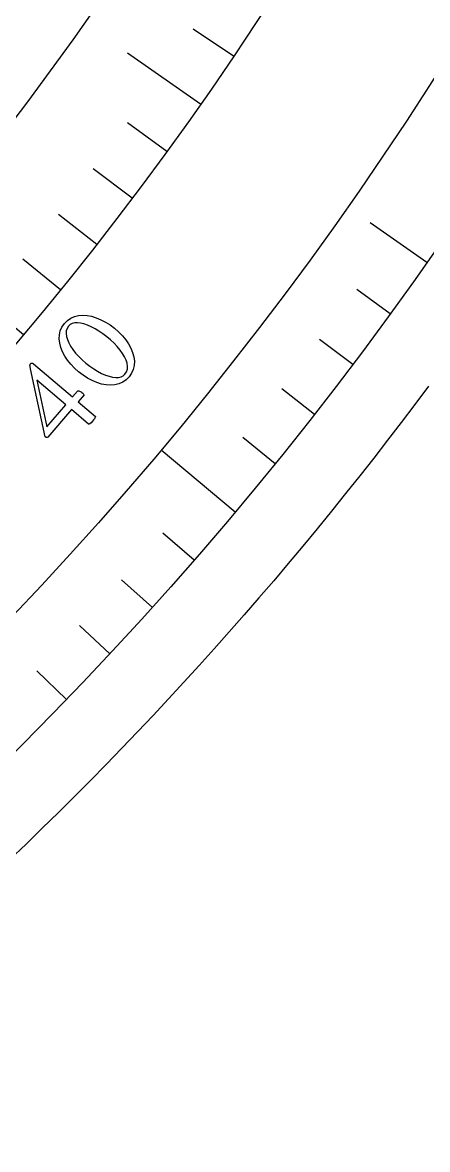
# Model space of a CAD drawing. Header units: millimetres. Extents: x -50 to 50, y -50 to 64.
# Drawn here: x 34.65 to 40.15, y -40.15 to -24.85 of the extents above; entities that cross this region are included whole.
import ezdxf

# ---------------------------------------------------------------- set-up
doc = ezdxf.new("R2010")
doc.units = ezdxf.units.MM
for name, color, linetype in [('CUT_OUTER', 1, 'Continuous'), ('ENGRAVE', 7, 'Continuous'), ('ENGRAVE_FINE', 8, 'Continuous'), ('TEXT', 5, 'Continuous')]:
    doc.layers.add(name, color=color, linetype=linetype)

msp = doc.modelspace()

# ---------------------------------------------------------------- linework, layer by layer
at = {"layer": 'CUT_OUTER'}
msp.add_lwpolyline([(40.1604, -29.785), (39.9769, -30.0308), (39.7918, -30.2756), (39.6053, -30.5191), (39.4173, -30.7616), (39.2278, -31.0029), (39.0369, -31.243), (38.8444, -31.4819), (38.6505, -31.7197), (38.4552, -31.9562), (38.2584, -32.1916), (38.0601, -32.4257), (37.8604, -32.6586), (37.6593, -32.8903), (37.4568, -33.1208), (37.2529, -33.35), (37.0476, -33.5779), (36.8408, -33.8046), (36.6327, -34.03), (36.4232, -34.2542), (36.2124, -34.477), (36.0001, -34.6986), (35.7865, -34.9188), (35.5716, -35.1377), (35.3553, -35.3553), (35.1377, -35.5716), (34.9188, -35.7865), (34.6986, -36.0001), (34.477, -36.2124)], dxfattribs=at)
at = {"layer": 'ENGRAVE'}
for points in [[(37.0666, -25.9543), (36.0755, -25.2603)], [(40.1385, -28.1052), (39.3705, -27.5675)], [(34.6635, -29.0861), (33.3995, -28.0255)], [(37.5362, -31.4966), (36.5307, -30.6529)]]:
    msp.add_lwpolyline(points, dxfattribs=at)
for radius in [49, 49, 47.6875, 45.25, 45.25, 43.325, 39.75, 39.75, 37.65]:
    msp.add_circle((0, 0), radius, dxfattribs=at)
at = {"layer": 'ENGRAVE_FINE'}
for points in [[(37.514, -25.3035), (36.9668, -24.9344)], [(36.608, -26.5973), (36.0741, -26.2093)], [(36.1383, -27.2321), (35.6112, -26.8349)], [(35.6575, -27.8587), (35.1374, -27.4523)], [(35.1659, -28.4767), (34.6529, -28.0614)], [(39.6418, -28.8015), (39.1868, -28.4708)], [(39.1331, -29.4889), (38.6839, -29.1504)], [(38.6125, -30.1674), (38.1693, -29.8211)], [(38.0802, -30.8367), (37.643, -30.4827)], [(36.9808, -32.1469), (36.5562, -31.7779)], [(36.4141, -32.7874), (35.9961, -32.411)], [(35.8363, -33.4179), (35.4249, -33.0343)], [(35.2477, -34.0383), (34.843, -33.6475)]]:
    msp.add_lwpolyline(points, dxfattribs=at)
at = {"layer": 'TEXT'}
for points in [[(35.2181, -28.935), (35.2592, -28.8926), (35.3048, -28.8599), (35.3548, -28.837), (35.4093, -28.8239), (35.467, -28.8197), (35.5265, -28.8234), (35.5877, -28.835), (35.6508, -28.8546), (35.7142, -28.8813), (35.7766, -28.9141), (35.838, -28.9531), (35.8982, -28.9982), (35.955, -29.0477), (36.0059, -29.0997), (36.0508, -29.1541), (36.0897, -29.2111), (36.1216, -29.2693), (36.1453, -29.3275), (36.1609, -29.3858), (36.1682, -29.444), (36.1661, -29.501), (36.1534, -29.5554), (36.13, -29.6072), (36.0961, -29.6563), (36.0554, -29.698), (36.0098, -29.7302), (35.9591, -29.7529), (35.9035, -29.7662), (35.8447, -29.7706), (35.7842, -29.7671), (35.7222, -29.7554), (35.6586, -29.7358), (35.5949, -29.7089), (35.5326, -29.6756), (35.4717, -29.636), (35.4121, -29.5899), (35.3562, -29.5395), (35.3061, -29.4868), (35.262, -29.4317), (35.2238, -29.3744), (35.1926, -29.316), (35.1696, -29.2578), (35.1547, -29.1998), (35.148, -29.1421), (35.1503, -29.0859), (35.1628, -29.0327), (35.1854, -28.9824), (35.2181, -28.935)], [(35.274, -28.9694), (35.255, -28.9993), (35.244, -29.0325), (35.2412, -29.0692), (35.2466, -29.1093), (35.2591, -29.1518), (35.278, -29.1957), (35.3032, -29.241), (35.3347, -29.2876), (35.3717, -29.3346), (35.4134, -29.3808), (35.4599, -29.4263), (35.511, -29.4711), (35.5639, -29.5127), (35.6169, -29.5497), (35.6701, -29.582), (35.7234, -29.6098), (35.7754, -29.6324), (35.8247, -29.6493), (35.8712, -29.6605), (35.9149, -29.666), (35.9546, -29.6651), (35.9888, -29.6573), (36.0177, -29.6424), (36.0412, -29.6207), (36.0621, -29.5883), (36.074, -29.553), (36.0769, -29.5147), (36.0707, -29.4735), (36.0568, -29.4302), (36.0362, -29.3859), (36.0089, -29.3403), (35.9749, -29.2937), (35.9357, -29.247), (35.8924, -29.2012), (35.8451, -29.1564), (35.7939, -29.1126), (35.7402, -29.0712), (35.687, -29.0347), (35.6344, -29.003), (35.5823, -28.9763), (35.5318, -28.9547), (35.4841, -28.9388), (35.439, -28.9285), (35.3966, -28.9238), (35.3582, -28.9252), (35.325, -28.9333), (35.2969, -28.948), (35.274, -28.9694)], [(34.7566, -29.4794), (34.7614, -29.4748), (34.7666, -29.4719), (34.7721, -29.4705), (34.7781, -29.4709), (34.784, -29.4723), (34.7893, -29.4743), (34.7942, -29.4769), (34.7986, -29.4801), (35.3293, -29.9297), (35.3968, -29.8498), (35.4007, -29.8473), (35.4065, -29.8467), (35.4142, -29.8481), (35.4239, -29.8513), (35.4345, -29.8562), (35.4453, -29.8623), (35.4562, -29.8697), (35.4672, -29.8784), (35.474, -29.8846), (35.4794, -29.8905), (35.4834, -29.896), (35.4858, -29.9012), (35.4065, -29.9951), (35.6422, -30.1947), (35.6419, -30.1955), (35.6411, -30.1977), (35.6398, -30.2015), (35.638, -30.2067), (35.634, -30.2144), (35.6263, -30.2257), (35.6148, -30.2405), (35.5996, -30.2589), (35.5809, -30.2795), (35.5659, -30.2929), (35.5547, -30.2991), (35.5473, -30.298), (35.3163, -30.1011), (34.9919, -30.4777), (34.9868, -30.4789), (34.9817, -30.4794), (34.9766, -30.479), (34.9714, -30.4778), (34.9665, -30.4762), (34.9622, -30.4743), (34.9585, -30.4722), (34.9555, -30.47), (34.7577, -29.5479), (34.7564, -29.5404), (34.7551, -29.5317), (34.7538, -29.5219), (34.7524, -29.5108), (34.7517, -29.5001), (34.7521, -29.4913), (34.7538, -29.4844), (34.7566, -29.4794)], [(34.8462, -29.7004), (34.9818, -30.335), (35.2394, -30.0355)]]:
    msp.add_lwpolyline(points, close=True, dxfattribs=at)

doc.saveas('drawing.dxf')
